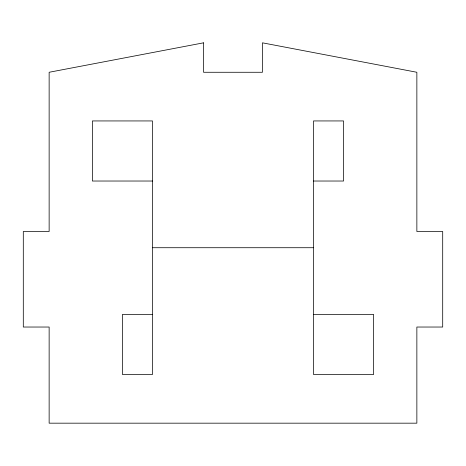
<?xml version="1.0" encoding="UTF-8"?>
<svg xmlns="http://www.w3.org/2000/svg" width="466" height="466" viewBox="0 0 466 466"><rect width="100%" height="100%" fill="white"/><g stroke="black" fill="none" stroke-linecap="round" stroke-linejoin="round"><path stroke-width="0.7" d="M152.487 181.024L92.396 181.024L92.396 120.939L152.487 120.939L152.487 374.501L122.441 374.501L122.441 314.416L152.487 314.416M313.513 181.024L343.558 181.024L343.558 120.939L313.513 120.939L313.513 374.501L373.604 374.501L373.604 314.416L313.513 314.416M152.487 247.72L313.513 247.72M203.56 42.825L49.14 72.271L49.14 231.497L23.3 231.497L23.3 327.033L49.14 327.033L49.14 423.175L416.86 423.175L416.86 327.033L442.7 327.033L442.7 231.497L416.86 231.497L416.86 72.271L262.44 42.825L262.44 72.271L203.56 72.271L203.56 42.825"/></g></svg>
